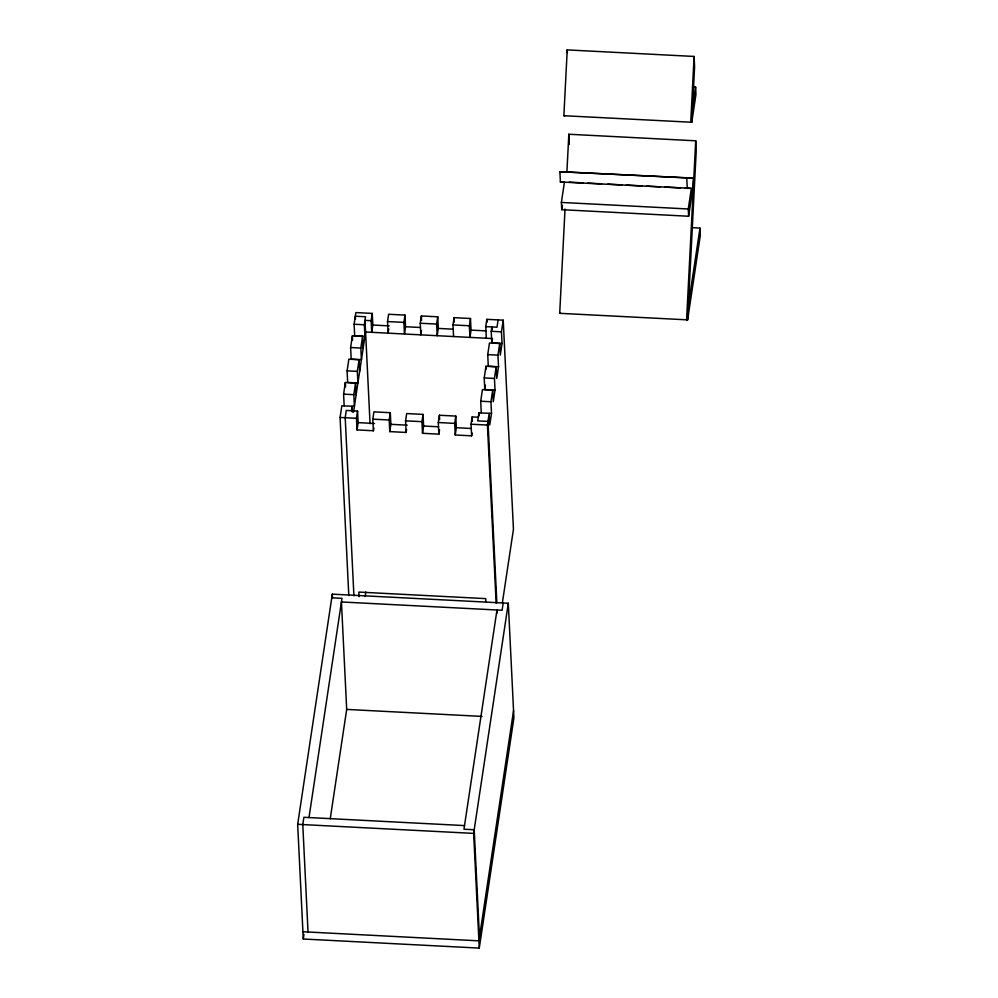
<?xml version="1.0" encoding="UTF-8"?>
<svg xmlns="http://www.w3.org/2000/svg" width="998" height="998" viewBox="0 0 998 998"><rect width="100%" height="100%" fill="white"/><g stroke="black" fill="none" stroke-linecap="round" stroke-linejoin="round"><path stroke-width="1.5" d="M692.512 87.026L695.606 87.175L695.955 94.436L691.776 122.255L563.87 115.718L567.226 49.9L694.097 56.449L694.596 66.716L691.776 122.255L690.741 122.267L694.097 56.449M692.25 227.669L699.985 228.068L700.334 235.328L687.61 319.859L559.703 313.322L565.03 208.994M566.926 171.619L568.835 134.243L695.718 140.805L696.217 151.072L687.61 319.859L686.587 319.884L695.718 140.805M692.812 188.435L693.336 178.155L559.89 171.706L560.389 181.973L692.812 188.435L688.632 216.242L561.749 209.692L561.387 202.432L564.481 181.91L560.389 181.973M348.801 595.557L340.081 417.451L341.84 405.799L354.39 406.286L353.828 394.672L355.575 383.02L345.345 382.496L343.599 394.148L344.16 405.762M359.093 359.717L357.334 371.368L357.908 382.983L347.666 382.459L347.104 370.844L348.851 359.193L359.093 359.717L359.654 371.331M362.598 336.413L360.839 348.065L361.413 359.679L351.184 359.155L350.61 347.529L352.369 335.877L362.598 336.413L363.16 348.028M355.475 319.31L355.325 316.216L365.555 316.74L364.345 324.762L364.919 336.376L354.689 335.839L354.115 324.225L355.874 312.574L372.242 313.422L372.815 325.036L371.718 332.322L371.144 320.707L372.242 313.422M351.408 410.702L352.069 406.323L352.356 412.137M353.517 412.112L365.58 331.997L492.451 338.559L491.802 342.925L502.031 343.449L500.272 355.101L499.711 343.487L489.482 342.963L487.723 354.614L488.296 366.229L498.526 366.765L496.767 378.417L496.206 366.802L485.964 366.266L484.217 377.918L484.779 389.532L495.02 390.068L493.262 401.72L492.688 390.106L482.458 389.582L480.712 401.233L481.273 412.848M373.838 427.843L373.402 430.762L357.022 429.913L356.461 418.299L357.558 411.014L346.294 410.44L345.196 417.713L353.916 595.818M297.666 824.311L332.309 594.159L508.306 603.254L513.908 717.949L479.265 948.1L303.267 939.006L297.666 824.311L473.651 833.392L479.265 948.1M357.022 429.913L358.12 422.628L357.558 411.014M308.993 817.549L341.99 598.326L331.76 597.802M373.402 430.762L372.828 419.148L373.926 411.862L390.293 412.71L390.867 424.325L389.769 431.61L406.136 432.446L406.573 429.539M388.746 328.791L388.085 333.17L387.523 321.556L388.621 314.27L404.988 315.106L405.55 326.733L404.464 334.006L403.891 322.391L404.988 315.106M303.267 939.006L303.966 934.402M389.769 431.61L389.195 419.996L390.293 412.71M330.238 818.747L346.693 709.416L341.441 601.969L502.094 610.265L503.192 602.979M365.131 596.567L365.817 591.989M406.136 432.446L405.575 420.832L406.673 413.559L423.04 414.395L423.614 426.009L422.516 433.294L438.883 434.142L439.544 429.776M421.493 330.488L420.832 334.854L420.258 323.24L421.356 315.954L437.735 316.803L438.297 328.417L437.199 335.702L436.637 324.088L437.735 316.803M422.516 433.294L421.942 421.68L423.04 414.395M438.883 434.142L438.309 422.528L439.407 415.243L455.787 416.091L456.348 427.705L455.25 434.991L471.63 435.839L472.066 432.92M453.579 336.551L453.005 324.936L454.102 317.651L470.47 318.499L471.044 330.113L469.946 337.399L469.372 325.772L470.47 318.499M455.25 434.991L454.689 423.377L455.787 416.091M471.63 435.839L471.056 424.212L472.154 416.939L478.291 417.251M486.313 338.235L485.752 326.62L486.849 319.335L503.217 320.183L513.446 529.264L502.381 602.78M492.688 390.106L490.941 401.757L491.503 413.372L478.953 412.885L477.743 420.894L487.972 421.418L496.842 602.617M491.802 342.925L491.228 331.311L491.889 326.945L492.026 329.839M484.779 389.532L485.44 385.166M498.102 319.921L497.004 327.207L485.752 326.62M496.143 603.166L487.423 425.061L489.182 413.409L489.756 425.023L491.503 413.372M495.02 390.068L494.447 378.454L496.206 366.802M498.526 366.765L497.952 355.151L499.711 343.487M502.031 343.449L501.458 331.835L503.217 320.183M561.749 209.692L562.41 205.301M473.651 833.392L508.306 603.254M513.558 710.688L478.915 940.84L302.918 931.745M692.512 107.709L695.606 87.175M688.632 216.242L688.271 208.981L691.365 188.46L685.177 188.135M688.358 305.326L699.985 228.068M563.87 115.718L564.893 115.693M559.89 171.706L693.336 178.155M559.703 313.322L560.739 313.31M569.122 182.147L583.057 182.871M587.697 183.108L601.619 183.819M607.807 184.143L621.729 184.867M626.37 185.104L641.851 185.902M646.492 186.139L660.414 186.863M665.055 187.1L680.536 187.898M561.387 202.432L688.271 208.981M371.144 320.707L365.006 320.383L370.058 423.738M387.523 321.556L403.891 322.391M420.258 323.24L436.637 324.088M453.005 324.936L469.372 325.772M372.815 325.036L389.183 325.884M405.55 326.733L420.445 327.494M438.297 328.417L453.179 329.19M471.044 330.113L485.926 330.874M354.115 324.225L364.345 324.762M491.228 331.311L501.458 331.835M350.61 347.529L360.839 348.065M487.723 354.614L497.952 355.151M347.104 370.844L357.334 371.368M484.217 377.918L494.447 378.454M343.599 394.148L353.828 394.672M480.712 401.233L490.941 401.757M340.081 417.451L356.461 418.299M372.828 419.148L389.195 419.996M405.575 420.832L421.942 421.68M438.309 422.528L454.689 423.377M471.056 424.212L487.423 425.061M358.12 422.628L374.487 423.476M390.867 424.325L407.234 425.173M423.614 426.009L438.496 426.782M456.348 427.705L471.231 428.479M346.693 709.416L482.009 716.402M464.519 825.583L303.879 817.287L302.781 824.573L308.033 932.02M686.774 178.255L687.273 188.522M567.226 49.9L567.363 52.832M568.835 134.243L569.334 144.51M486.849 319.335L486.987 322.242M485.964 366.266L486.113 369.173M497.129 613.121L496.979 610.003L463.97 829.226L474.2 829.762L479.464 937.197M478.953 412.885L479.09 415.792M485.864 601.669L485.714 598.625L358.831 592.076L359.055 596.642M472.154 416.939L472.366 421.293M454.102 317.651L454.315 322.005M439.407 415.243L439.619 419.597M421.356 315.954L421.568 320.308M355.575 383.02L356.149 394.634M352.369 335.877L352.581 340.243M345.345 382.496L345.558 386.85M332.309 594.159L332.459 597.278"/></g></svg>
